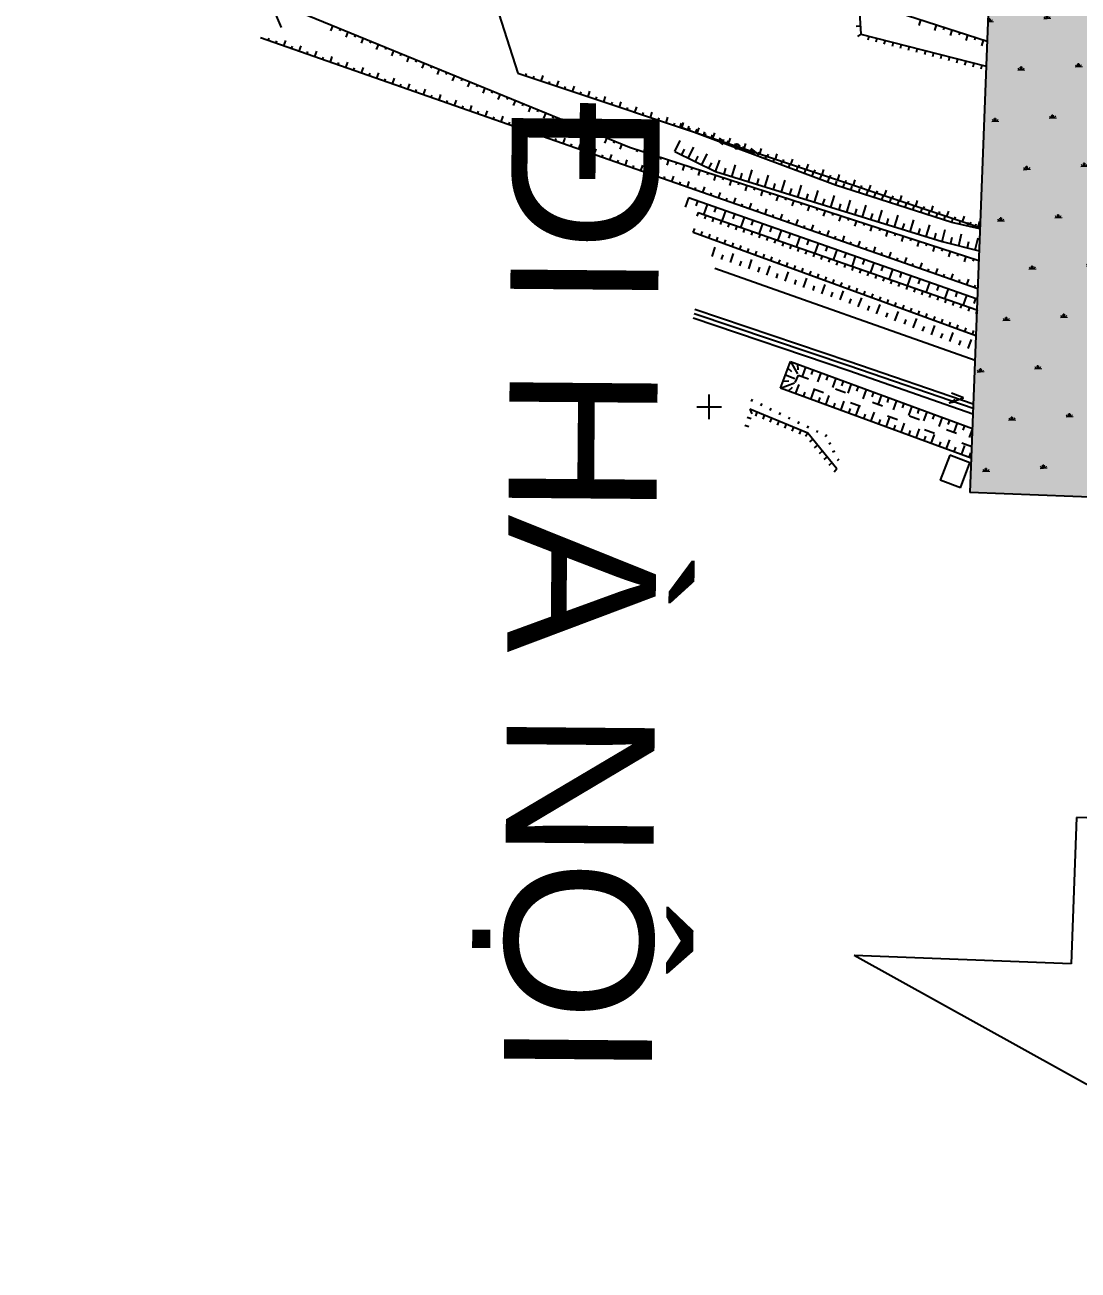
# Model space of a CAD drawing. Extents: x 577299 to 581055, y 2342699 to 2346415.
# Drawn here: x 580611.9 to 580740, y 2342698.6 to 2342850 of the extents above; entities that cross this region are included whole.
import ezdxf

# ---------------------------------------------------------------- set-up
doc = ezdxf.new("R2010")
doc.units = 0
doc.header["$LTSCALE"] = 10
doc.header["$MEASUREMENT"] = 0
doc.linetypes.add('CENTER', pattern=[2, 1.25, -0.25, 0.25, -0.25])
doc.linetypes.add('Tl-nbai2$0$CHAMCHAM', pattern=[0.48, 0.13, -0.35])
doc.layers.add('HTCayXanh', color=82, linetype='Continuous', lineweight=20)
for name, color, linetype in [('Tim dg', 6, 'CENTER'), ('Tl-nbai2$0$CHAMCHAM', 252, 'Tl-nbai2$0$CHAMCHAM'), ('Tl-nbai2$0$DANCU', 252, 'Continuous'), ('Tl-nbai2$0$GIAOTHONG', 252, 'Continuous'), ('Tl-nbai2$0$KHUNG', 252, 'Continuous'), ('Tl-nbai2$0$SOTHUA', 252, 'Continuous'), ('Tl-nbai2$0$TALY', 252, 'Continuous'), ('Tl-nbai2$0$THUYVAN', 252, 'Continuous'), ('Topo1$0$AO', 252, 'Continuous'), ('Topo1$0$BOMUONG', 252, 'Continuous'), ('Topo1$0$CDIEN', 252, 'Continuous'), ('Topo1$0$TALUY', 252, 'Continuous'), ('Topo1$0$TX1', 252, 'Continuous'), ('Vhe', 5, 'Continuous')]:
    doc.layers.add(name, color=color, linetype=linetype)
doc.styles.add('BIGFONT', font='VHARIAL.TTF', dxfattribs={"height": 10})

# ---------------------------------------------------------------- blocks, each defined once
blk = doc.blocks.new('Topo1$0$CDT')
at = {"layer": 'Topo1$0$CDIEN'}
for p, q in [((-2.5, 0), (-1.72, 0.3)), ((-2.5, 0), (0, 0)), ((-2.5, 0), (-1.72, -0.3)), ((0, 0), (2.5, 0)), ((2.5, 0), (1.72, 0.3)), ((2.5, 0), (1.72, -0.3))]:
    blk.add_line(p, q, dxfattribs=at)
blk.add_circle((0, 0), 0.3, dxfattribs=at)

msp = doc.modelspace()

# ---------------------------------------------------------------- hatches: boundary and pattern name
at = {"layer": 'HTCayXanh', "extrusion": (-8.80861e-05, -0.0001149, 1)}
h = msp.add_hatch(dxfattribs=at)
h.set_pattern_fill('SWAMP', color=256, scale=7, angle=44.5822, style=0)
h.set_pattern_definition([(3.2147, (577864.825, 2342974.838), (3.15454, 6.24891), [0.875, -6.125]), (93.2147, (577865.262, 2342974.8625), (-3.834445, 5.8563667), [0.4375, -11.686856]), (93.2147, (577865.371, 2342974.8686), (-3.834445, 5.8563667), [0.35, -11.774356]), (93.2147, (577865.1527, 2342974.8564), (-3.834445, 5.8563667), [0.35, -11.774356]), (63.2147, (577865.4804, 2342974.875), (-3.834445, 5.856367), [0.28, -6.72]), (123.2147, (577865.0435, 2342974.85), (-6.988985, -0.392544), [0.28, -6.72])])
h.paths.add_polyline_path([(580732.15, 2342934.25), (580774.12, 2342919.06), (580774.37, 2342806.96), (580775.87, 2342806.9), (580775.28, 2342791.24), (580726.81, 2342793.07)])
h.paths.add_polyline_path([(580850.62, 2342891.36), (580846.73, 2342788.54), (580798.26, 2342790.37), (580798.56, 2342797.93), (580800.05, 2342797.88), (580807.11, 2342907.11)])
at = {"layer": 'Tim dg', "linetype": 'Continuous', "extrusion": (-8.80861e-05, -0.0001149, 1)}
h = msp.add_hatch(dxfattribs=at)
h.set_pattern_fill('DOTS', color=96, scale=30, angle=-0.1723, style=0)
h.set_pattern_definition([(359.82768, (580312.6662, 2344288.5223), (0.943135, 1.8721719), [0, -1.875])])
h.paths.add_polyline_path([(580732.15, 2342934.25), (580774.12, 2342919.06), (580774.37, 2342806.96), (580775.87, 2342806.9), (580775.28, 2342791.24), (580726.81, 2342793.07)])
h.paths.add_polyline_path([(580850.62, 2342891.36), (580846.73, 2342788.54), (580798.26, 2342790.37), (580798.56, 2342797.93), (580800.05, 2342797.88), (580807.11, 2342907.11)])

# ---------------------------------------------------------------- linework, layer by layer
at = {"layer": 'Tl-nbai2$0$CHAMCHAM', "extrusion": (-8.80861e-05, -0.0001149, 1)}
for p, q in [((580705.56, 2342806.47, -14.77), (580705.95, 2342807.37, -5.5)), ((580727.03, 2342798.64, -14.77), (580705.56, 2342806.47, -14.77)), ((580705.95, 2342807.37, -5.5), (580727.06, 2342799.64, -5.86))]:
    msp.add_line(p, q, dxfattribs=at)
at = {"layer": 'Tl-nbai2$0$DANCU', "extrusion": (-8.80861e-05, -0.0001149, 1)}
for p, q in [((580724.37, 2342797.63, -4.45), (580723.21, 2342794.59, -4.45)), ((580726.81, 2342796.69, -4.37), (580724.37, 2342797.63, -4.45)), ((580725.65, 2342793.65, -4.37), (580726.81, 2342796.69, -4.37)), ((580725.65, 2342793.65, -4.37), (580723.21, 2342794.59, -4.45))]:
    msp.add_line(p, q, dxfattribs=at)
at = {"layer": 'Tl-nbai2$0$GIAOTHONG', "extrusion": (-8.80861e-05, -0.0001149, 1)}
for p, q in [((580690.91, 2342834.56, -3.9), (580695.86, 2342832.12, -3.77)), ((580695.86, 2342832.12, -3.77), (580709.9, 2342827.79, -3.81)), ((580727.71, 2342816.6, -3.91), (580692.58, 2342828.92, -3.63)), ((580709.9, 2342827.79, -3.81), (580723.42, 2342823.61, -4.08)), ((580723.42, 2342823.61, -4.08), (580727.93, 2342822.5, -4.02)), ((580695.78, 2342820.38, -3.72), (580727.43, 2342809.18, -3.74)), ((580712.09, 2342809.03, -3.87), (580693.37, 2342815.36, -3.88)), ((580727.22, 2342803.84, -3.87), (580712.09, 2342809.03, -3.87))]:
    msp.add_line(p, q, dxfattribs=at)
at = {"layer": 'Tl-nbai2$0$KHUNG', "extrusion": (-8.80861e-05, -0.0001149, 1)}
for p, q in [((580695.11, 2342802, -14.77), (580695.12, 2342805, -14.77)), ((580693.61, 2342803.5, -14.77), (580696.61, 2342803.5, -14.77))]:
    msp.add_line(p, q, dxfattribs=at)
at = {"layer": 'Tl-nbai2$0$SOTHUA', "extrusion": (-8.80861e-05, -0.0001149, 1)}
for p, q in [((580724.27, 2342804.01, -14.77), (580726.05, 2342804.63, -14.77)), ((580724.27, 2342804.01, -14.77), (580725.01, 2342804.4, -14.77)), ((580726.05, 2342804.63, -14.77), (580724.56, 2342805.17, -14.77)), ((580724.27, 2342804.01, -14.77), (580725.1, 2342804.17, -14.77))]:
    msp.add_line(p, q, dxfattribs=at)
at = {"layer": 'Tl-nbai2$0$TALY', "extrusion": (-8.80861e-05, -0.0001149, 1)}
for p, q in [((580713.49, 2342849.8, -5.76), (580712.99, 2342849.77, -6.26)), ((580713.54, 2342848.85, -5.78), (580713.16, 2342848.53, -6.28)), ((580714.52, 2342848.59, -5.78), (580714.4, 2342848.11, -6.28)), ((580715.51, 2342848.34, -5.77), (580715.38, 2342847.85, -6.27)), ((580716.49, 2342848.09, -5.77), (580716.36, 2342847.6, -6.27)), ((580717.47, 2342847.83, -5.77), (580717.34, 2342847.35, -6.27)), ((580718.45, 2342847.58, -5.76), (580718.32, 2342847.1, -6.26)), ((580719.43, 2342847.33, -5.76), (580719.31, 2342846.84, -6.26)), ((580720.41, 2342847.07, -5.75), (580720.29, 2342846.59, -6.25)), ((580721.39, 2342846.82, -5.75), (580721.27, 2342846.34, -6.25)), ((580722.37, 2342846.57, -5.74), (580722.25, 2342846.08, -6.24)), ((580723.35, 2342846.31, -5.74), (580723.23, 2342845.83, -6.24)), ((580724.34, 2342846.06, -5.73), (580724.21, 2342845.58, -6.23)), ((580725.32, 2342845.81, -5.73), (580725.19, 2342845.32, -6.23)), ((580726.3, 2342845.55, -5.72), (580726.17, 2342845.07, -6.22)), ((580727.28, 2342845.3, -5.72), (580727.15, 2342844.82, -6.22)), ((580728.26, 2342845.05, -5.71), (580728.13, 2342844.56, -6.21)), ((580691.57, 2342837.53, -5.64), (580691.75, 2342837.99, -6.14)), ((580692.52, 2342837.17, -5.63), (580692.69, 2342837.64, -6.13)), ((580693.46, 2342836.82, -5.63), (580693.63, 2342837.29, -6.13)), ((580694.4, 2342836.47, -5.63), (580694.58, 2342836.94, -6.13)), ((580695.35, 2342836.12, -5.63), (580695.52, 2342836.59, -6.13)), ((580696.29, 2342835.77, -5.62), (580696.47, 2342836.24, -6.12)), ((580690.91, 2342834.56, -3.9), (580691.57, 2342835.91, -5.4)), ((580692.07, 2342834.83, -4.62), (580691.74, 2342834.15, -3.87)), ((580692.56, 2342833.75, -3.85), (580693.22, 2342835.09, -5.35)), ((580697.24, 2342835.42, -5.62), (580697.41, 2342835.88, -6.12)), ((580698.18, 2342835.06, -5.62), (580698.36, 2342835.53, -6.12)), ((580699.13, 2342834.71, -5.61), (580699.3, 2342835.18, -6.11)), ((580700.07, 2342834.36, -5.61), (580700.25, 2342834.83, -6.11)), ((580693.72, 2342834.01, -4.58), (580693.39, 2342833.34, -3.83)), ((580694.21, 2342832.93, -3.81), (580694.88, 2342834.28, -5.31)), ((580695.37, 2342833.2, -4.54), (580695.04, 2342832.53, -3.79)), ((580695.86, 2342832.12, -3.77), (580696.42, 2342833.51, -5.27)), ((580701.02, 2342834.01, -5.61), (580701.19, 2342834.48, -6.11)), ((580701.96, 2342833.66, -5.6), (580702.13, 2342834.13, -6.1)), ((580702.9, 2342833.31, -5.6), (580703.08, 2342833.77, -6.1)), ((580703.85, 2342832.95, -5.6), (580704.02, 2342833.42, -6.1)), ((580697.09, 2342832.53, -4.52), (580696.87, 2342831.81, -3.77)), ((580697.87, 2342831.5, -3.77), (580698.31, 2342832.93, -5.27)), ((580699.09, 2342831.91, -4.53), (580698.87, 2342831.19, -3.78)), ((580699.87, 2342830.88, -3.78), (580700.32, 2342832.32, -5.28)), ((580701.88, 2342830.26, -3.78), (580702.32, 2342831.7, -5.28)), ((580704.79, 2342832.6, -5.6), (580704.97, 2342833.07, -6.1)), ((580705.74, 2342832.25, -5.59), (580705.91, 2342832.72, -6.09)), ((580706.68, 2342831.9, -5.59), (580706.86, 2342832.37, -6.09)), ((580707.63, 2342831.55, -5.59), (580707.8, 2342832.02, -6.09)), ((580708.57, 2342831.19, -5.58), (580708.75, 2342831.66, -6.08)), ((580701.1, 2342831.29, -4.53), (580700.88, 2342830.57, -3.78)), ((580703.1, 2342830.67, -4.54), (580702.88, 2342829.95, -3.79)), ((580703.89, 2342829.65, -3.79), (580704.33, 2342831.08, -5.29)), ((580705.89, 2342829.03, -3.8), (580706.33, 2342830.46, -5.3)), ((580709.52, 2342830.84, -5.58), (580709.69, 2342831.31, -6.08)), ((580710.46, 2342830.49, -5.58), (580710.62, 2342830.96, -6.08)), ((580711.4, 2342830.19, -5.59), (580711.56, 2342830.66, -6.09)), ((580712.35, 2342829.88, -5.6), (580712.5, 2342830.36, -6.1)), ((580692.58, 2342828.92, -3.63), (580692.18, 2342827.79, -4.83)), ((580705.11, 2342830.05, -4.54), (580704.89, 2342829.34, -3.79)), ((580707.12, 2342829.43, -4.55), (580706.89, 2342828.72, -3.8)), ((580707.9, 2342828.41, -3.8), (580708.34, 2342829.84, -5.3)), ((580709.12, 2342828.82, -4.55), (580708.9, 2342828.1, -3.8)), ((580709.9, 2342827.79, -3.81), (580710.35, 2342829.22, -5.31)), ((580711.83, 2342827.19, -3.85), (580712.28, 2342828.63, -5.35)), ((580713.29, 2342829.58, -5.61), (580713.44, 2342830.06, -6.11)), ((580714.23, 2342829.28, -5.62), (580714.39, 2342829.75, -6.12)), ((580715.18, 2342828.97, -5.63), (580715.33, 2342829.45, -6.13)), ((580716.12, 2342828.67, -5.64), (580716.27, 2342829.14, -6.14)), ((580717.06, 2342828.36, -5.65), (580717.22, 2342828.84, -6.15)), ((580693.51, 2342827.96, -4.24), (580693.71, 2342828.53, -3.64)), ((580693.76, 2342827.16, -4.74), (580693.6, 2342826.69, -5.24)), ((580694.84, 2342828.13, -3.65), (580694.44, 2342827, -4.85)), ((580695.77, 2342827.17, -4.26), (580695.96, 2342827.74, -3.66)), ((580697.09, 2342827.34, -3.66), (580696.69, 2342826.21, -4.87)), ((580711.09, 2342828.21, -4.58), (580710.87, 2342827.49, -3.83)), ((580713.02, 2342827.61, -4.62), (580712.8, 2342826.9, -3.87)), ((580713.76, 2342826.6, -3.88), (580714.21, 2342828.03, -5.38)), ((580715.69, 2342826, -3.92), (580716.14, 2342827.43, -5.42)), ((580718.01, 2342828.06, -5.66), (580718.16, 2342828.54, -6.16)), ((580718.95, 2342827.76, -5.67), (580719.1, 2342828.23, -6.17)), ((580719.89, 2342827.45, -5.68), (580720.05, 2342827.93, -6.18)), ((580720.84, 2342827.15, -5.69), (580720.99, 2342827.62, -6.19)), ((580721.78, 2342826.84, -5.7), (580721.93, 2342827.32, -6.2)), ((580694.71, 2342826.83, -4.75), (580694.54, 2342826.36, -5.25)), ((580695.65, 2342826.5, -4.77), (580695.48, 2342826.03, -5.27)), ((580696.59, 2342826.17, -4.78), (580696.43, 2342825.7, -5.28)), ((580697.53, 2342825.85, -4.79), (580697.37, 2342825.37, -5.29)), ((580698.02, 2342826.38, -4.27), (580698.22, 2342826.95, -3.67)), ((580699.35, 2342826.55, -3.68), (580698.95, 2342825.42, -4.88)), ((580700.27, 2342825.59, -4.29), (580700.47, 2342826.15, -3.69)), ((580701.6, 2342825.76, -3.7), (580701.2, 2342824.63, -4.9)), ((580714.95, 2342827.01, -4.65), (580714.73, 2342826.3, -3.9)), ((580716.88, 2342826.42, -4.69), (580716.66, 2342825.7, -3.94)), ((580717.63, 2342825.4, -3.96), (580718.07, 2342826.84, -5.46)), ((580718.81, 2342825.82, -4.73), (580718.59, 2342825.1, -3.98)), ((580719.56, 2342824.81, -4), (580720, 2342826.24, -5.5)), ((580721.49, 2342824.21, -4.04), (580721.93, 2342825.64, -5.54)), ((580722.72, 2342826.54, -5.71), (580722.88, 2342827.02, -6.21)), ((580723.67, 2342826.24, -5.72), (580723.82, 2342826.71, -6.22)), ((580724.61, 2342825.93, -5.73), (580724.74, 2342826.41, -6.23)), ((580725.56, 2342825.71, -5.72), (580725.67, 2342826.2, -6.22)), ((580726.51, 2342825.5, -5.7), (580726.62, 2342825.99, -6.2)), ((580727.45, 2342825.28, -5.69), (580727.57, 2342825.77, -6.19)), ((580693.17, 2342824.72, -4.74), (580693.34, 2342825.19, -5.24)), ((580694.11, 2342824.37, -4.71), (580694.29, 2342824.84, -5.21)), ((580695.06, 2342824.03, -4.69), (580695.23, 2342824.5, -5.19)), ((580696, 2342823.68, -4.66), (580696.17, 2342824.15, -5.16)), ((580698.48, 2342825.52, -4.81), (580698.31, 2342825.04, -5.31)), ((580699.42, 2342825.19, -4.82), (580699.25, 2342824.71, -5.32)), ((580700.36, 2342824.86, -4.83), (580700.2, 2342824.39, -5.33)), ((580701.3, 2342824.53, -4.85), (580701.14, 2342824.06, -5.35)), ((580702.25, 2342824.2, -4.86), (580702.08, 2342823.73, -5.36)), ((580702.53, 2342824.8, -4.31), (580702.73, 2342825.36, -3.71)), ((580703.85, 2342824.97, -3.72), (580703.46, 2342823.84, -4.92)), ((580704.78, 2342824.01, -4.33), (580704.98, 2342824.57, -3.73)), ((580706.11, 2342824.18, -3.74), (580705.71, 2342823.05, -4.94)), ((580720.74, 2342825.22, -4.77), (580720.52, 2342824.51, -4.02)), ((580722.67, 2342824.63, -4.8), (580722.45, 2342823.91, -4.05)), ((580723.42, 2342823.61, -4.08), (580723.82, 2342825.06, -5.58)), ((580724.61, 2342824.09, -4.81), (580724.43, 2342823.36, -4.06)), ((580725.45, 2342823.11, -4.05), (580725.8, 2342824.57, -5.55)), ((580727.47, 2342822.61, -4.03), (580727.83, 2342824.07, -5.53)), ((580695.46, 2342821.8, -5.13), (580695.85, 2342822.94, -6.33)), ((580696.94, 2342823.34, -4.63), (580697.11, 2342823.81, -5.13)), ((580697.89, 2342822.99, -4.61), (580698.06, 2342823.46, -5.11)), ((580698.83, 2342822.65, -4.58), (580699, 2342823.12, -5.08)), ((580699.77, 2342822.3, -4.55), (580699.94, 2342822.77, -5.05)), ((580703.19, 2342823.87, -4.87), (580703.02, 2342823.4, -5.37)), ((580704.13, 2342823.54, -4.89), (580703.97, 2342823.07, -5.39)), ((580705.07, 2342823.21, -4.9), (580704.91, 2342822.74, -5.4)), ((580706.02, 2342822.88, -4.91), (580705.85, 2342822.41, -5.41)), ((580706.96, 2342822.55, -4.93), (580706.79, 2342822.08, -5.43)), ((580707.04, 2342823.22, -4.35), (580707.24, 2342823.78, -3.75)), ((580708.36, 2342823.39, -3.76), (580707.97, 2342822.26, -4.96)), ((580709.29, 2342822.43, -4.36), (580709.49, 2342822.99, -3.76)), ((580710.62, 2342822.6, -3.77), (580710.22, 2342821.46, -4.97)), ((580726.64, 2342823.59, -4.79), (580726.46, 2342822.86, -4.04)), ((580696.76, 2342821.99, -5.7), (580696.57, 2342821.42, -5.1)), ((580697.68, 2342821.05, -5.07), (580698.07, 2342822.18, -6.27)), ((580698.99, 2342821.24, -5.64), (580698.79, 2342820.67, -5.04)), ((580699.91, 2342820.29, -5.02), (580700.29, 2342821.43, -6.22)), ((580700.71, 2342821.96, -4.53), (580700.89, 2342822.43, -5.03)), ((580701.66, 2342821.61, -4.5), (580701.83, 2342822.08, -5)), ((580702.6, 2342821.27, -4.47), (580702.77, 2342821.74, -4.97)), ((580703.54, 2342820.93, -4.45), (580703.72, 2342821.4, -4.95)), ((580704.49, 2342820.58, -4.42), (580704.66, 2342821.05, -4.92)), ((580707.9, 2342822.22, -4.94), (580707.74, 2342821.75, -5.44)), ((580708.84, 2342821.89, -4.96), (580708.68, 2342821.42, -5.46)), ((580709.79, 2342821.57, -4.97), (580709.62, 2342821.09, -5.47)), ((580710.73, 2342821.24, -4.98), (580710.56, 2342820.76, -5.48)), ((580711.55, 2342821.64, -4.38), (580711.75, 2342822.2, -3.78)), ((580712.87, 2342821.81, -3.79), (580712.48, 2342820.67, -4.99)), ((580713.8, 2342820.84, -4.4), (580714, 2342821.41, -3.8)), ((580715.13, 2342821.02, -3.81), (580714.73, 2342819.88, -5.01)), ((580701.21, 2342820.48, -5.59), (580701.02, 2342819.91, -4.99)), ((580702.13, 2342819.53, -4.96), (580702.52, 2342820.67, -6.16)), ((580703.43, 2342819.73, -5.53), (580703.24, 2342819.16, -4.93)), ((580704.35, 2342818.78, -4.91), (580704.74, 2342819.92, -6.11)), ((580705.43, 2342820.24, -4.39), (580705.6, 2342820.71, -4.89)), ((580706.37, 2342819.89, -4.37), (580706.54, 2342820.36, -4.87)), ((580707.32, 2342819.55, -4.34), (580707.49, 2342820.02, -4.84)), ((580708.26, 2342819.2, -4.32), (580708.43, 2342819.67, -4.82)), ((580711.67, 2342820.91, -5), (580711.51, 2342820.44, -5.5)), ((580712.61, 2342820.58, -5.01), (580712.45, 2342820.11, -5.51)), ((580713.56, 2342820.25, -5.02), (580713.39, 2342819.78, -5.52)), ((580714.5, 2342819.92, -5.04), (580714.33, 2342819.45, -5.54)), ((580715.44, 2342819.59, -5.05), (580715.28, 2342819.12, -5.55)), ((580716.06, 2342820.05, -4.42), (580716.26, 2342820.62, -3.82)), ((580717.38, 2342820.22, -3.83), (580716.99, 2342819.09, -5.03)), ((580718.31, 2342819.26, -4.44), (580718.51, 2342819.83, -3.84)), ((580705.66, 2342818.97, -5.48), (580705.46, 2342818.4, -4.88)), ((580706.58, 2342818.02, -4.85), (580706.96, 2342819.16, -6.05)), ((580707.88, 2342818.21, -5.42), (580707.69, 2342817.65, -4.82)), ((580708.8, 2342817.27, -4.79), (580709.19, 2342818.41, -5.99)), ((580709.2, 2342818.86, -4.29), (580709.37, 2342819.33, -4.79)), ((580710.14, 2342818.51, -4.26), (580710.32, 2342818.98, -4.76)), ((580711.09, 2342818.17, -4.24), (580711.26, 2342818.64, -4.74)), ((580712.03, 2342817.82, -4.21), (580712.2, 2342818.29, -4.71)), ((580716.38, 2342819.26, -5.06), (580716.22, 2342818.79, -5.56)), ((580717.33, 2342818.93, -5.08), (580717.16, 2342818.46, -5.58)), ((580718.27, 2342818.6, -5.09), (580718.1, 2342818.13, -5.59)), ((580719.21, 2342818.27, -5.1), (580719.05, 2342817.8, -5.6)), ((580719.64, 2342819.43, -3.85), (580719.24, 2342818.3, -5.05)), ((580720.57, 2342818.47, -4.46), (580720.76, 2342819.04, -3.86)), ((580721.89, 2342818.64, -3.86), (580721.5, 2342817.51, -5.06)), ((580722.82, 2342817.68, -4.47), (580723.02, 2342818.25, -3.87)), ((580710.1, 2342817.46, -5.37), (580709.91, 2342816.89, -4.77)), ((580711.02, 2342816.51, -4.74), (580711.43, 2342817.64, -5.94)), ((580712.35, 2342816.65, -5.29), (580712.13, 2342816.09, -4.69)), ((580712.97, 2342817.48, -4.18), (580713.15, 2342817.95, -4.68)), ((580713.24, 2342815.67, -4.66), (580713.67, 2342816.79, -5.86)), ((580713.92, 2342817.13, -4.16), (580714.09, 2342817.6, -4.66)), ((580714.86, 2342816.79, -4.13), (580715.03, 2342817.26, -4.63)), ((580715.8, 2342816.44, -4.1), (580715.97, 2342816.91, -4.6)), ((580716.75, 2342816.1, -4.08), (580716.92, 2342816.57, -4.58)), ((580720.15, 2342817.94, -5.12), (580719.99, 2342817.47, -5.62)), ((580721.1, 2342817.62, -5.13), (580720.93, 2342817.14, -5.63)), ((580722.04, 2342817.29, -5.15), (580721.87, 2342816.81, -5.65)), ((580722.98, 2342816.96, -5.16), (580722.82, 2342816.49, -5.66)), ((580724.15, 2342817.85, -3.88), (580723.75, 2342816.72, -5.08)), ((580723.92, 2342816.63, -5.17), (580723.76, 2342816.16, -5.67)), ((580725.08, 2342816.89, -4.49), (580725.27, 2342817.46, -3.89)), ((580726.4, 2342817.06, -3.9), (580726, 2342815.93, -5.1)), ((580727.33, 2342816.1, -4.51), (580727.53, 2342816.67, -3.91)), ((580714.57, 2342815.81, -5.22), (580714.36, 2342815.25, -4.62)), ((580715.47, 2342814.82, -4.58), (580715.89, 2342815.95, -5.78)), ((580716.79, 2342814.96, -5.14), (580716.58, 2342814.4, -4.54)), ((580717.69, 2342815.75, -4.05), (580717.86, 2342816.22, -4.55)), ((580717.69, 2342813.98, -4.5), (580718.12, 2342815.1, -5.7)), ((580718.63, 2342815.41, -4.02), (580718.8, 2342815.88, -4.52)), ((580719.57, 2342815.07, -4), (580719.75, 2342815.53, -4.5)), ((580720.52, 2342814.72, -3.97), (580720.69, 2342815.19, -4.47)), ((580724.87, 2342816.3, -5.19), (580724.7, 2342815.83, -5.69)), ((580725.81, 2342815.97, -5.2), (580725.64, 2342815.5, -5.7)), ((580726.75, 2342815.64, -5.21), (580726.59, 2342815.17, -5.71)), ((580727.69, 2342815.31, -5.23), (580727.53, 2342814.84, -5.73)), ((580719.01, 2342814.12, -5.06), (580718.8, 2342813.56, -4.46)), ((580719.91, 2342813.14, -4.42), (580720.34, 2342814.26, -5.62)), ((580721.46, 2342814.38, -3.94), (580721.63, 2342814.85, -4.44)), ((580722.4, 2342814.03, -3.92), (580722.58, 2342814.5, -4.42)), ((580723.35, 2342813.69, -3.89), (580723.52, 2342814.16, -4.39)), ((580724.29, 2342813.34, -3.86), (580724.46, 2342813.81, -4.36)), ((580725.23, 2342813, -3.84), (580725.4, 2342813.47, -4.34)), ((580721.23, 2342813.27, -4.98), (580721.02, 2342812.71, -4.38)), ((580722.13, 2342812.29, -4.34), (580722.56, 2342813.41, -5.54)), ((580723.46, 2342812.43, -4.9), (580723.24, 2342811.87, -4.3)), ((580724.35, 2342811.45, -4.26), (580724.78, 2342812.57, -5.46)), ((580726.18, 2342812.65, -3.81), (580726.35, 2342813.12, -4.31)), ((580727.12, 2342812.31, -3.79), (580727.29, 2342812.78, -4.29)), ((580725.68, 2342811.58, -4.82), (580725.46, 2342811.02, -4.22)), ((580726.58, 2342810.6, -4.18), (580727, 2342811.72, -5.38)), ((580704.98, 2342809.02, -4.27), (580705.84, 2342807.51, -5.47)), ((580704.38, 2342807.39, -4.27), (580705.51, 2342806.98, -5.47)), ((580705.16, 2342807.77, -4.87), (580704.68, 2342808.21, -4.27)), ((580705.93, 2342808, -4.89), (580705.9, 2342808.68, -4.29)), ((580706.83, 2342808.34, -4.3), (580706.41, 2342807.22, -5.5)), ((580707.54, 2342807.44, -4.92), (580707.75, 2342808.01, -4.32)), ((580708.67, 2342807.67, -4.33), (580708.26, 2342806.54, -5.53)), ((580703.79, 2342805.77, -4.27), (580705.49, 2342806.43, -5.47)), ((580704.81, 2342806.65, -4.87), (580704.08, 2342806.58, -4.27)), ((580705.18, 2342805.87, -4.89), (580704.7, 2342805.43, -4.29)), ((580705.62, 2342805.1, -4.31), (580706.03, 2342806.22, -5.51)), ((580709.39, 2342806.77, -4.95), (580709.59, 2342807.33, -4.35)), ((580710.52, 2342806.99, -4.37), (580710.1, 2342805.86, -5.57)), ((580711.23, 2342806.09, -4.98), (580711.44, 2342806.65, -4.38)), ((580712.36, 2342806.31, -4.4), (580711.95, 2342805.19, -5.6)), ((580713.08, 2342805.41, -5.01), (580713.28, 2342805.97, -4.41)), ((580700.35, 2342804.45, -4.99), (580700.22, 2342804.18, -5.29)), ((580706.74, 2342805.32, -4.93), (580706.53, 2342804.76, -4.33)), ((580707.45, 2342804.42, -4.35), (580707.86, 2342805.55, -5.55)), ((580708.57, 2342804.65, -4.97), (580708.36, 2342804.09, -4.37)), ((580709.28, 2342803.75, -4.39), (580709.69, 2342804.88, -5.59)), ((580714.21, 2342805.64, -4.43), (580713.79, 2342804.51, -5.63)), ((580714.92, 2342804.73, -5.04), (580715.13, 2342805.3, -4.44)), ((580716.05, 2342804.96, -4.46), (580715.64, 2342803.83, -5.66)), ((580716.77, 2342804.06, -5.08), (580716.97, 2342804.62, -4.48)), ((580700.03, 2342803.22, -5.28), (580700.29, 2342802.67, -5.78)), ((580700.91, 2342802.85, -5.29), (580700.72, 2342802.39, -5.79)), ((580701.49, 2342803.91, -5), (580701.36, 2342803.64, -5.3)), ((580702.62, 2342803.36, -5), (580702.49, 2342803.09, -5.3)), ((580710.4, 2342803.98, -5.01), (580710.2, 2342803.41, -4.41)), ((580711.11, 2342803.08, -4.43), (580711.53, 2342804.21, -5.63)), ((580712.24, 2342803.31, -5.05), (580712.03, 2342802.74, -4.45)), ((580712.94, 2342802.41, -4.47), (580713.36, 2342803.53, -5.67)), ((580714.78, 2342801.73, -4.51), (580715.19, 2342802.86, -5.71)), ((580717.9, 2342804.28, -4.49), (580717.48, 2342803.16, -5.69)), ((580718.61, 2342803.38, -5.11), (580718.82, 2342803.94, -4.51)), ((580719.74, 2342803.61, -4.52), (580719.33, 2342802.48, -5.72)), ((580720.46, 2342802.7, -5.14), (580720.66, 2342803.27, -4.54)), ((580721.58, 2342802.93, -4.56), (580721.17, 2342801.8, -5.76)), ((580699.74, 2342802.25, -5.28), (580700.22, 2342802.11, -5.78)), ((580701.8, 2342802.49, -5.3), (580701.61, 2342802.03, -5.8)), ((580702.69, 2342802.13, -5.3), (580702.5, 2342801.66, -5.8)), ((580703.57, 2342801.76, -5.31), (580703.38, 2342801.3, -5.81)), ((580703.75, 2342802.82, -5.01), (580703.62, 2342802.55, -5.31)), ((580704.46, 2342801.4, -5.32), (580704.27, 2342800.94, -5.82)), ((580704.89, 2342802.28, -5.02), (580704.76, 2342802.01, -5.32)), ((580706.02, 2342801.73, -5.02), (580705.89, 2342801.46, -5.32)), ((580714.07, 2342802.63, -5.09), (580713.86, 2342802.07, -4.49)), ((580715.9, 2342801.96, -5.13), (580715.69, 2342801.4, -4.53)), ((580716.61, 2342801.06, -4.55), (580717.02, 2342802.19, -5.75)), ((580718.44, 2342800.39, -4.59), (580718.85, 2342801.52, -5.79)), ((580722.3, 2342802.03, -5.17), (580722.51, 2342802.59, -4.57)), ((580723.43, 2342802.25, -4.59), (580723.02, 2342801.12, -5.79)), ((580724.15, 2342801.35, -5.2), (580724.35, 2342801.91, -4.6)), ((580725.27, 2342801.57, -4.62), (580724.86, 2342800.45, -5.82)), ((580699.45, 2342801.28, -5.27), (580699.93, 2342801.14, -5.77)), ((580705.34, 2342801.03, -5.33), (580705.15, 2342800.57, -5.83)), ((580706.23, 2342800.67, -5.33), (580706.04, 2342800.21, -5.83)), ((580707.12, 2342800.31, -5.34), (580706.82, 2342799.91, -5.84)), ((580707.16, 2342801.19, -5.03), (580707.03, 2342800.92, -5.33)), ((580708.29, 2342800.65, -5.03), (580708.16, 2342800.38, -5.33)), ((580709.42, 2342800.1, -5.04), (580709.21, 2342799.89, -5.34)), ((580717.73, 2342801.29, -5.17), (580717.52, 2342800.73, -4.57)), ((580719.56, 2342800.62, -5.21), (580719.36, 2342800.05, -4.61)), ((580720.27, 2342799.72, -4.63), (580720.69, 2342800.84, -5.83)), ((580721.39, 2342799.94, -5.25), (580721.19, 2342799.38, -4.65)), ((580722.1, 2342799.05, -4.67), (580722.52, 2342800.17, -5.87)), ((580725.99, 2342800.67, -5.24), (580726.2, 2342801.24, -4.64)), ((580727.12, 2342800.9, -4.65), (580726.71, 2342799.77, -5.85)), ((580707.7, 2342799.58, -5.34), (580707.31, 2342799.27, -5.84)), ((580708.28, 2342798.86, -5.33), (580707.89, 2342798.55, -5.83)), ((580709.91, 2342799.12, -5.1), (580709.64, 2342798.99, -5.4)), ((580723.23, 2342799.27, -5.29), (580723.02, 2342798.71, -4.69)), ((580723.94, 2342798.37, -4.71), (580724.35, 2342799.5, -5.91)), ((580725.06, 2342798.6, -5.33), (580724.85, 2342798.04, -4.73)), ((580725.77, 2342797.7, -4.75), (580726.18, 2342798.83, -5.95)), ((580708.86, 2342798.14, -5.33), (580708.47, 2342797.82, -5.83)), ((580709.45, 2342797.42, -5.33), (580709.06, 2342797.1, -5.83)), ((580710.39, 2342798.14, -5.15), (580710.12, 2342798, -5.45)), ((580710.87, 2342797.15, -5.21), (580710.67, 2342796.94, -5.51)), ((580726.89, 2342797.93, -5.37), (580726.68, 2342797.36, -4.77)), ((580710.03, 2342796.69, -5.32), (580709.64, 2342796.38, -5.82)), ((580710.61, 2342795.97, -5.32), (580710.31, 2342795.57, -5.82))]:
    msp.add_line(p, q, dxfattribs=at)
at = {"layer": 'Tl-nbai2$0$THUYVAN', "extrusion": (-8.80861e-05, -0.0001149, 1)}
for p, q in [((580713.21, 2342854.58, -5.62), (580713.54, 2342848.85, -5.78)), ((580713.54, 2342848.85, -5.78), (580728.78, 2342844.92, -5.71)), ((580710.46, 2342830.49, -5.58), (580691.57, 2342837.53, -5.64)), ((580724.61, 2342825.93, -5.73), (580710.46, 2342830.49, -5.58)), ((580693.76, 2342827.16, -4.74), (580727.66, 2342815.32, -5.23)), ((580728.03, 2342825.15, -5.69), (580724.61, 2342825.93, -5.73)), ((580727.54, 2342812.15, -3.77), (580693.17, 2342824.72, -4.74)), ((580693.17, 2342814.35, -4.44), (580712.1, 2342807.92, -4.35)), ((580693.26, 2342814.86, -4.43), (580712.07, 2342808.56, -4.34)), ((580703.79, 2342805.77, -4.27), (580704.98, 2342809.02, -4.27)), ((580704.98, 2342809.02, -4.27), (580727.11, 2342800.9, -4.65)), ((580712.07, 2342808.56, -4.34), (580727.21, 2342803.36, -4.28)), ((580712.1, 2342807.92, -4.35), (580727.18, 2342802.68, -4.26)), ((580726.97, 2342797.26, -4.78), (580703.79, 2342805.77, -4.27)), ((580707.12, 2342800.31, -5.34), (580700.03, 2342803.22, -5.28)), ((580710.61, 2342795.97, -5.32), (580707.12, 2342800.31, -5.34))]:
    msp.add_line(p, q, dxfattribs=at)
at = {"layer": 'Topo1$0$AO', "extrusion": (-8.80861e-05, -0.0001149, 1)}
for p, q in [((580663.88, 2342868.96, -14.77), (580671.85, 2342844.07, -14.77)), ((580728.89, 2342847.95, -14.76), (580663.88, 2342868.96, -14.77)), ((580671.85, 2342844.07, -14.77), (580728.04, 2342825.32, -14.77))]:
    msp.add_line(p, q, dxfattribs=at)
at = {"layer": 'Topo1$0$BOMUONG', "extrusion": (-8.80861e-05, -0.0001149, 1)}
for p, q in [((580611.89, 2342865.23, -14.77), (580685.42, 2342835.1, -14.77)), ((580640.54, 2342848.41, -14.77), (580727.76, 2342817.91, -14.77)), ((580685.42, 2342835.1, -14.77), (580727.88, 2342821.31, -14.77))]:
    msp.add_line(p, q, dxfattribs=at)
at = {"layer": 'Topo1$0$TALUY', "extrusion": (-8.80861e-05, -0.0001149, 1)}
for p, q in [((580649.33, 2342849.89, -14.77), (580649.06, 2342849.24, -14.77)), ((580720.81, 2342850.56, -14.76), (580720.6, 2342849.89, -14.76)), ((580722.71, 2342849.95, -14.76), (580722.5, 2342849.28, -14.76)), ((580641.49, 2342848.08, -14.77), (580641.59, 2342848.36, -14.77)), ((580650.25, 2342849.51, -14.77), (580650.14, 2342849.23, -14.77)), ((580651.18, 2342849.13, -14.77), (580650.91, 2342848.48, -14.77)), ((580652.11, 2342848.75, -14.77), (580651.99, 2342848.47, -14.77)), ((580653.03, 2342848.37, -14.77), (580652.77, 2342847.72, -14.77)), ((580723.67, 2342849.64, -14.76), (580723.57, 2342849.35, -14.76)), ((580724.62, 2342849.33, -14.76), (580724.4, 2342848.66, -14.76)), ((580725.57, 2342849.02, -14.76), (580725.48, 2342848.74, -14.76)), ((580726.52, 2342848.71, -14.76), (580726.3, 2342848.05, -14.76)), ((580727.47, 2342848.41, -14.76), (580727.38, 2342848.12, -14.76)), ((580642.43, 2342847.75, -14.77), (580642.53, 2342848.03, -14.77)), ((580643.38, 2342847.42, -14.77), (580643.61, 2342848.08, -14.77)), ((580644.32, 2342847.09, -14.77), (580644.42, 2342847.37, -14.77)), ((580645.26, 2342846.76, -14.77), (580645.49, 2342847.42, -14.77)), ((580647.15, 2342846.1, -14.77), (580647.38, 2342846.76, -14.77)), ((580653.96, 2342847.99, -14.77), (580653.84, 2342847.72, -14.77)), ((580654.88, 2342847.61, -14.77), (580654.62, 2342846.97, -14.77)), ((580655.81, 2342847.23, -14.77), (580655.69, 2342846.96, -14.77)), ((580656.73, 2342846.86, -14.77), (580656.47, 2342846.21, -14.77)), ((580728.42, 2342848.1, -14.76), (580728.21, 2342847.43, -14.76)), ((580646.21, 2342846.43, -14.77), (580646.31, 2342846.71, -14.77)), ((580648.09, 2342845.77, -14.77), (580648.19, 2342846.05, -14.77)), ((580649.04, 2342845.44, -14.77), (580649.27, 2342846.1, -14.77)), ((580649.98, 2342845.11, -14.77), (580650.08, 2342845.39, -14.77)), ((580650.93, 2342844.78, -14.77), (580651.16, 2342845.44, -14.77)), ((580657.66, 2342846.48, -14.77), (580657.54, 2342846.2, -14.77)), ((580658.58, 2342846.1, -14.77), (580658.32, 2342845.45, -14.77)), ((580659.51, 2342845.72, -14.77), (580659.39, 2342845.44, -14.77)), ((580660.43, 2342845.34, -14.77), (580660.17, 2342844.69, -14.77)), ((580651.87, 2342844.45, -14.77), (580651.97, 2342844.73, -14.77)), ((580652.81, 2342844.12, -14.77), (580653.05, 2342844.78, -14.77)), ((580653.76, 2342843.79, -14.77), (580653.86, 2342844.07, -14.77)), ((580654.7, 2342843.46, -14.77), (580654.93, 2342844.12, -14.77)), ((580661.36, 2342844.96, -14.77), (580661.24, 2342844.68, -14.77)), ((580662.28, 2342844.58, -14.77), (580662.02, 2342843.93, -14.77)), ((580663.21, 2342844.2, -14.77), (580663.1, 2342843.92, -14.77)), ((580664.13, 2342843.82, -14.77), (580663.87, 2342843.17, -14.77)), ((580672.8, 2342843.75, -14.77), (580672.89, 2342844.04, -14.77)), ((580673.74, 2342843.44, -14.77), (580673.84, 2342843.72, -14.77)), ((580674.69, 2342843.12, -14.77), (580674.91, 2342843.79, -14.77)), ((580655.65, 2342843.13, -14.77), (580655.75, 2342843.41, -14.77)), ((580656.59, 2342842.8, -14.77), (580656.82, 2342843.46, -14.77)), ((580657.53, 2342842.47, -14.77), (580657.63, 2342842.75, -14.77)), ((580658.48, 2342842.14, -14.77), (580658.71, 2342842.8, -14.77)), ((580665.06, 2342843.44, -14.77), (580664.95, 2342843.17, -14.77)), ((580665.99, 2342843.06, -14.77), (580665.72, 2342842.42, -14.77)), ((580666.91, 2342842.68, -14.77), (580666.8, 2342842.41, -14.77)), ((580667.84, 2342842.31, -14.77), (580667.57, 2342841.66, -14.77)), ((580675.64, 2342842.8, -14.77), (580675.74, 2342843.09, -14.77)), ((580676.59, 2342842.49, -14.77), (580676.81, 2342843.15, -14.77)), ((580677.54, 2342842.17, -14.77), (580677.63, 2342842.46, -14.77)), ((580678.49, 2342841.85, -14.77), (580678.71, 2342842.52, -14.77)), ((580659.42, 2342841.81, -14.77), (580659.52, 2342842.09, -14.77)), ((580660.37, 2342841.48, -14.77), (580660.6, 2342842.14, -14.77)), ((580661.31, 2342841.15, -14.77), (580661.41, 2342841.43, -14.77)), ((580662.25, 2342840.82, -14.77), (580662.48, 2342841.48, -14.77)), ((580663.2, 2342840.49, -14.77), (580663.3, 2342840.77, -14.77)), ((580664.14, 2342840.16, -14.77), (580664.37, 2342840.82, -14.77)), ((580668.76, 2342841.93, -14.77), (580668.65, 2342841.65, -14.77)), ((580669.69, 2342841.55, -14.77), (580669.42, 2342840.9, -14.77)), ((580670.61, 2342841.17, -14.77), (580670.5, 2342840.89, -14.77)), ((580671.54, 2342840.79, -14.77), (580671.27, 2342840.14, -14.77)), ((580679.44, 2342841.54, -14.77), (580679.53, 2342841.82, -14.77)), ((580680.38, 2342841.22, -14.77), (580680.61, 2342841.89, -14.77)), ((580681.33, 2342840.9, -14.77), (580681.43, 2342841.19, -14.77)), ((580682.28, 2342840.59, -14.77), (580682.5, 2342841.25, -14.77)), ((580665.09, 2342839.83, -14.77), (580665.18, 2342840.11, -14.77)), ((580666.03, 2342839.5, -14.77), (580666.26, 2342840.16, -14.77)), ((580666.97, 2342839.17, -14.77), (580667.07, 2342839.45, -14.77)), ((580667.92, 2342838.84, -14.77), (580668.15, 2342839.5, -14.77)), ((580672.46, 2342840.41, -14.77), (580672.35, 2342840.13, -14.77)), ((580673.39, 2342840.03, -14.77), (580673.12, 2342839.38, -14.77)), ((580674.31, 2342839.65, -14.77), (580674.2, 2342839.37, -14.77)), ((580675.24, 2342839.27, -14.77), (580674.97, 2342838.62, -14.77)), ((580683.23, 2342840.27, -14.77), (580683.33, 2342840.56, -14.77)), ((580684.18, 2342839.96, -14.77), (580684.4, 2342840.62, -14.77)), ((580685.13, 2342839.64, -14.77), (580685.22, 2342839.92, -14.77)), ((580686.08, 2342839.32, -14.77), (580686.3, 2342839.99, -14.77)), ((580687.02, 2342839.01, -14.77), (580687.12, 2342839.29, -14.77)), ((580687.97, 2342838.69, -14.77), (580688.19, 2342839.35, -14.77)), ((580668.86, 2342838.51, -14.77), (580668.96, 2342838.79, -14.77)), ((580669.81, 2342838.18, -14.77), (580670.04, 2342838.84, -14.77)), ((580670.75, 2342837.85, -14.77), (580670.85, 2342838.13, -14.77)), ((580671.69, 2342837.51, -14.77), (580671.92, 2342838.18, -14.77)), ((580676.16, 2342838.89, -14.77), (580676.05, 2342838.61, -14.77)), ((580677.09, 2342838.51, -14.77), (580676.82, 2342837.87, -14.77)), ((580678.01, 2342838.13, -14.77), (580677.9, 2342837.86, -14.77)), ((580678.94, 2342837.75, -14.77), (580678.67, 2342837.11, -14.77)), ((580688.92, 2342838.37, -14.77), (580689.02, 2342838.66, -14.77)), ((580689.87, 2342838.06, -14.77), (580690.09, 2342838.72, -14.77)), ((580690.82, 2342837.74, -14.77), (580690.91, 2342838.02, -14.77)), ((580691.77, 2342837.42, -14.77), (580691.99, 2342838.09, -14.77)), ((580672.64, 2342837.18, -14.77), (580672.74, 2342837.47, -14.77)), ((580673.58, 2342836.85, -14.77), (580673.81, 2342837.52, -14.77)), ((580674.52, 2342836.52, -14.77), (580674.62, 2342836.81, -14.77)), ((580675.47, 2342836.19, -14.77), (580675.7, 2342836.85, -14.77)), ((580677.36, 2342835.53, -14.77), (580677.59, 2342836.19, -14.77)), ((580679.86, 2342837.38, -14.77), (580679.75, 2342837.1, -14.77)), ((580680.79, 2342837, -14.77), (580680.52, 2342836.35, -14.77)), ((580681.72, 2342836.62, -14.77), (580681.6, 2342836.34, -14.77)), ((580682.64, 2342836.24, -14.77), (580682.38, 2342835.59, -14.77)), ((580692.72, 2342837.11, -14.77), (580692.81, 2342837.39, -14.77)), ((580693.66, 2342836.79, -14.77), (580693.89, 2342837.45, -14.77)), ((580694.61, 2342836.47, -14.77), (580694.71, 2342836.76, -14.77)), ((580695.56, 2342836.16, -14.77), (580695.78, 2342836.82, -14.77)), ((580697.46, 2342835.52, -14.77), (580697.68, 2342836.19, -14.77)), ((580676.41, 2342835.86, -14.77), (580676.51, 2342836.15, -14.77)), ((580678.3, 2342835.2, -14.77), (580678.4, 2342835.49, -14.77)), ((580679.24, 2342834.87, -14.77), (580679.48, 2342835.53, -14.77)), ((580680.19, 2342834.54, -14.77), (580680.29, 2342834.83, -14.77)), ((580681.13, 2342834.21, -14.77), (580681.36, 2342834.87, -14.77)), ((580683.57, 2342835.86, -14.77), (580683.45, 2342835.58, -14.77)), ((580684.49, 2342835.48, -14.77), (580684.23, 2342834.83, -14.77)), ((580686.37, 2342834.79, -14.77), (580686.28, 2342834.51, -14.77)), ((580696.51, 2342835.84, -14.77), (580696.61, 2342836.12, -14.77)), ((580698.41, 2342835.21, -14.77), (580698.5, 2342835.49, -14.77)), ((580699.36, 2342834.89, -14.77), (580699.58, 2342835.55, -14.77)), ((580700.3, 2342834.57, -14.77), (580700.4, 2342834.86, -14.77)), ((580701.25, 2342834.26, -14.77), (580701.47, 2342834.92, -14.77)), ((580682.08, 2342833.88, -14.77), (580682.18, 2342834.17, -14.77)), ((580683.02, 2342833.55, -14.77), (580683.25, 2342834.21, -14.77)), ((580683.96, 2342833.22, -14.77), (580684.06, 2342833.51, -14.77)), ((580684.91, 2342832.89, -14.77), (580685.14, 2342833.55, -14.77)), ((580687.32, 2342834.48, -14.77), (580687.23, 2342834.2, -14.77)), ((580688.27, 2342834.17, -14.77), (580688.05, 2342833.51, -14.77)), ((580689.22, 2342833.86, -14.77), (580689.13, 2342833.58, -14.77)), ((580690.17, 2342833.56, -14.77), (580689.96, 2342832.89, -14.77)), ((580691.12, 2342833.25, -14.77), (580691.03, 2342832.96, -14.77)), ((580702.2, 2342833.94, -14.77), (580702.3, 2342834.22, -14.77)), ((580703.15, 2342833.62, -14.77), (580703.37, 2342834.29, -14.77)), ((580704.1, 2342833.31, -14.77), (580704.19, 2342833.59, -14.77)), ((580705.05, 2342832.99, -14.77), (580705.27, 2342833.65, -14.77)), ((580685.85, 2342832.56, -14.77), (580685.95, 2342832.85, -14.77)), ((580686.8, 2342832.23, -14.77), (580687.03, 2342832.89, -14.77)), ((580687.74, 2342831.9, -14.77), (580687.84, 2342832.19, -14.77)), ((580688.68, 2342831.57, -14.77), (580688.91, 2342832.23, -14.77)), ((580692.07, 2342832.94, -14.77), (580691.86, 2342832.27, -14.77)), ((580693.03, 2342832.63, -14.77), (580692.93, 2342832.34, -14.77)), ((580693.98, 2342832.32, -14.77), (580693.76, 2342831.65, -14.77)), ((580694.93, 2342832.01, -14.77), (580694.84, 2342831.73, -14.77)), ((580695.88, 2342831.7, -14.77), (580695.66, 2342831.04, -14.77)), ((580706, 2342832.67, -14.77), (580706.09, 2342832.96, -14.77)), ((580706.94, 2342832.36, -14.77), (580707.17, 2342833.02, -14.77)), ((580707.89, 2342832.04, -14.77), (580707.99, 2342832.32, -14.77)), ((580708.84, 2342831.72, -14.77), (580709.06, 2342832.39, -14.77)), ((580709.79, 2342831.41, -14.77), (580709.89, 2342831.69, -14.77)), ((580710.74, 2342831.09, -14.77), (580710.96, 2342831.75, -14.77)), ((580689.63, 2342831.24, -14.77), (580689.73, 2342831.53, -14.77)), ((580690.57, 2342830.91, -14.77), (580690.8, 2342831.57, -14.77)), ((580691.52, 2342830.58, -14.77), (580691.61, 2342830.86, -14.77)), ((580692.46, 2342830.25, -14.77), (580692.69, 2342830.91, -14.77)), ((580693.4, 2342829.92, -14.77), (580693.5, 2342830.2, -14.77)), ((580694.35, 2342829.59, -14.77), (580694.58, 2342830.25, -14.77)), ((580696.83, 2342831.39, -14.77), (580696.74, 2342831.11, -14.77)), ((580697.78, 2342831.08, -14.77), (580697.56, 2342830.42, -14.77)), ((580698.73, 2342830.78, -14.77), (580698.64, 2342830.49, -14.77)), ((580699.68, 2342830.47, -14.77), (580699.47, 2342829.8, -14.77)), ((580700.63, 2342830.16, -14.77), (580700.54, 2342829.87, -14.77)), ((580711.69, 2342830.77, -14.77), (580711.78, 2342831.06, -14.77)), ((580712.64, 2342830.46, -14.77), (580712.86, 2342831.12, -14.77)), ((580713.58, 2342830.14, -14.77), (580713.68, 2342830.43, -14.77)), ((580714.53, 2342829.82, -14.77), (580714.75, 2342830.49, -14.77)), ((580695.29, 2342829.26, -14.77), (580695.39, 2342829.54, -14.77)), ((580696.24, 2342828.93, -14.77), (580696.47, 2342829.59, -14.77)), ((580697.18, 2342828.6, -14.77), (580697.28, 2342828.88, -14.77)), ((580698.12, 2342828.27, -14.77), (580698.35, 2342828.93, -14.77)), ((580701.59, 2342829.85, -14.77), (580701.37, 2342829.18, -14.77)), ((580702.54, 2342829.54, -14.77), (580702.44, 2342829.25, -14.77)), ((580703.49, 2342829.23, -14.77), (580703.27, 2342828.57, -14.77)), ((580704.44, 2342828.92, -14.77), (580704.35, 2342828.64, -14.77)), ((580705.39, 2342828.61, -14.77), (580705.17, 2342827.95, -14.77)), ((580715.48, 2342829.51, -14.77), (580715.58, 2342829.79, -14.77)), ((580716.43, 2342829.19, -14.77), (580716.65, 2342829.85, -14.77)), ((580717.38, 2342828.87, -14.77), (580717.47, 2342829.16, -14.77)), ((580718.33, 2342828.56, -14.77), (580718.55, 2342829.22, -14.77)), ((580720.22, 2342827.92, -14.77), (580720.45, 2342828.59, -14.77)), ((580699.07, 2342827.94, -14.77), (580699.17, 2342828.22, -14.77)), ((580700.01, 2342827.61, -14.77), (580700.24, 2342828.27, -14.77)), ((580700.95, 2342827.28, -14.77), (580701.05, 2342827.56, -14.77)), ((580701.9, 2342826.95, -14.77), (580702.13, 2342827.61, -14.77)), ((580706.34, 2342828.3, -14.77), (580706.25, 2342828.02, -14.77)), ((580707.29, 2342828, -14.77), (580707.08, 2342827.33, -14.77)), ((580708.24, 2342827.69, -14.77), (580708.15, 2342827.4, -14.77)), ((580709.19, 2342827.38, -14.77), (580708.98, 2342826.71, -14.77)), ((580710.15, 2342827.07, -14.77), (580710.05, 2342826.78, -14.77)), ((580719.28, 2342828.24, -14.77), (580719.37, 2342828.53, -14.77)), ((580721.17, 2342827.61, -14.77), (580721.27, 2342827.89, -14.77)), ((580722.12, 2342827.29, -14.77), (580722.34, 2342827.96, -14.77)), ((580723.07, 2342826.97, -14.77), (580723.16, 2342827.26, -14.77)), ((580724.02, 2342826.66, -14.77), (580724.24, 2342827.32, -14.77)), ((580702.84, 2342826.62, -14.77), (580702.94, 2342826.9, -14.77)), ((580703.79, 2342826.29, -14.77), (580704.02, 2342826.95, -14.77)), ((580704.73, 2342825.96, -14.77), (580704.83, 2342826.24, -14.77)), ((580705.67, 2342825.63, -14.77), (580705.91, 2342826.29, -14.77)), ((580706.62, 2342825.3, -14.77), (580706.72, 2342825.58, -14.77)), ((580707.56, 2342824.97, -14.77), (580707.79, 2342825.63, -14.77)), ((580711.1, 2342826.76, -14.77), (580710.88, 2342826.09, -14.77)), ((580712.05, 2342826.45, -14.77), (580711.95, 2342826.17, -14.77)), ((580713, 2342826.14, -14.77), (580712.78, 2342825.48, -14.77)), ((580713.95, 2342825.83, -14.77), (580713.86, 2342825.55, -14.77)), ((580724.97, 2342826.34, -14.77), (580725.06, 2342826.63, -14.77)), ((580725.92, 2342826.02, -14.77), (580726.14, 2342826.69, -14.77)), ((580726.86, 2342825.71, -14.77), (580726.96, 2342825.99, -14.77)), ((580727.81, 2342825.39, -14.77), (580728.03, 2342826.06, -14.77)), ((580708.51, 2342824.64, -14.77), (580708.61, 2342824.92, -14.77)), ((580709.45, 2342824.31, -14.77), (580709.68, 2342824.97, -14.77)), ((580710.39, 2342823.98, -14.77), (580710.49, 2342824.26, -14.77)), ((580711.34, 2342823.65, -14.77), (580711.57, 2342824.31, -14.77)), ((580714.9, 2342825.52, -14.77), (580714.68, 2342824.86, -14.77)), ((580715.85, 2342825.22, -14.77), (580715.76, 2342824.93, -14.77)), ((580716.8, 2342824.91, -14.77), (580716.59, 2342824.24, -14.77)), ((580717.75, 2342824.6, -14.77), (580717.66, 2342824.31, -14.77)), ((580718.71, 2342824.29, -14.77), (580718.49, 2342823.62, -14.77)), ((580712.28, 2342823.32, -14.77), (580712.38, 2342823.6, -14.77)), ((580713.23, 2342822.99, -14.77), (580713.46, 2342823.65, -14.77)), ((580714.17, 2342822.66, -14.77), (580714.27, 2342822.94, -14.77)), ((580715.11, 2342822.33, -14.77), (580715.34, 2342822.99, -14.77)), ((580719.66, 2342823.98, -14.77), (580719.56, 2342823.7, -14.77)), ((580720.61, 2342823.67, -14.77), (580720.39, 2342823.01, -14.77)), ((580721.56, 2342823.36, -14.77), (580721.47, 2342823.08, -14.77)), ((580722.51, 2342823.05, -14.77), (580722.29, 2342822.39, -14.77)), ((580723.46, 2342822.74, -14.77), (580723.37, 2342822.46, -14.77)), ((580716.06, 2342822, -14.77), (580716.16, 2342822.28, -14.77)), ((580717, 2342821.67, -14.77), (580717.23, 2342822.33, -14.77)), ((580717.95, 2342821.34, -14.77), (580718.04, 2342821.62, -14.77)), ((580718.89, 2342821.01, -14.77), (580719.12, 2342821.67, -14.77)), ((580724.41, 2342822.44, -14.77), (580724.2, 2342821.77, -14.77)), ((580725.36, 2342822.13, -14.77), (580725.27, 2342821.84, -14.77)), ((580726.31, 2342821.82, -14.77), (580726.1, 2342821.15, -14.77)), ((580727.27, 2342821.51, -14.77), (580727.17, 2342821.22, -14.77)), ((580719.83, 2342820.68, -14.77), (580719.93, 2342820.96, -14.77)), ((580720.78, 2342820.35, -14.77), (580721.01, 2342821.01, -14.77)), ((580721.72, 2342820.02, -14.77), (580721.82, 2342820.3, -14.77)), ((580722.67, 2342819.69, -14.77), (580722.9, 2342820.35, -14.77)), ((580723.61, 2342819.36, -14.77), (580723.71, 2342819.64, -14.77)), ((580724.55, 2342819.03, -14.77), (580724.78, 2342819.69, -14.77)), ((580725.5, 2342818.7, -14.77), (580725.6, 2342818.98, -14.77)), ((580726.44, 2342818.37, -14.77), (580726.67, 2342819.03, -14.77)), ((580727.38, 2342818.04, -14.77), (580727.48, 2342818.32, -14.77))]:
    msp.add_line(p, q, dxfattribs=at)
at = {"layer": 'Topo1$0$TX1', "extrusion": (-8.80861e-05, -0.0001149, 1), "elevation": 1.01}
msp.add_lwpolyline([(580626.44, 2342862.39), (580637.7, 2342862.35), (580643.07, 2342849.67)], dxfattribs=at)
at = {"layer": 'Vhe', "ltscale": 0.2, "extrusion": (-8.80861e-05, -0.0001149, 1)}
for p, q in [((580732.15, 2342934.27, 23.91), (580726.81, 2342793.09, 23.89)), ((580732.15, 2342934.27, 23.91), (580726.81, 2342793.09, 23.89)), ((580846.73, 2342788.56, 7.46), (580726.82, 2342793.09, 7.45)), ((580846.73, 2342788.56, 7.46), (580726.82, 2342793.09, 7.45))]:
    msp.add_line(p, q, dxfattribs=at)
at = {"layer": 'Vhe', "color": 5, "extrusion": (0.150086, -0.003485, 0.988667)}
for p, q in [((580739.77, 2342753.59), (580739.11, 2342735.79)), ((580739.77, 2342753.59), (580739.11, 2342735.79)), ((580827.74, 2342750.27), (580739.77, 2342753.59)), ((580827.74, 2342750.27), (580739.77, 2342753.59)), ((580739.11, 2342735.79), (580712.72, 2342736.79)), ((580781.74, 2342698.55), (580712.72, 2342736.79)), ((580739.11, 2342735.79), (580712.72, 2342736.79)), ((580781.74, 2342698.55), (580712.72, 2342736.79))]:
    msp.add_line(p, q, dxfattribs=at)

# ---------------------------------------------------------------- block references
at = {"layer": 'Topo1$0$BOMUONG', "extrusion": (-8.80861e-05, -0.0001149, 1), "rotation": 341.9966085788662}
msp.add_blockref('Topo1$0$CDT', (580698.47, 2342835.16, -335.11), dxfattribs=at)

# ---------------------------------------------------------------- texts
at = {"layer": 'Tim dg', "color": 160, "linetype": 'Continuous', "ltscale": 0.3, "extrusion": (-8.80861e-05, -0.0001149, 1), "style": 'BIGFONT'}
msp.add_text('®i hµ néi', height=18, rotation=269.5146, dxfattribs=at).set_placement((580671.12, 2342840.67, -314.16))
msp.add_text('®i hµ néi', height=18, rotation=269.5146, dxfattribs=at).set_placement((580671.12, 2342840.67, -314.16))

doc.saveas('drawing.dxf')
